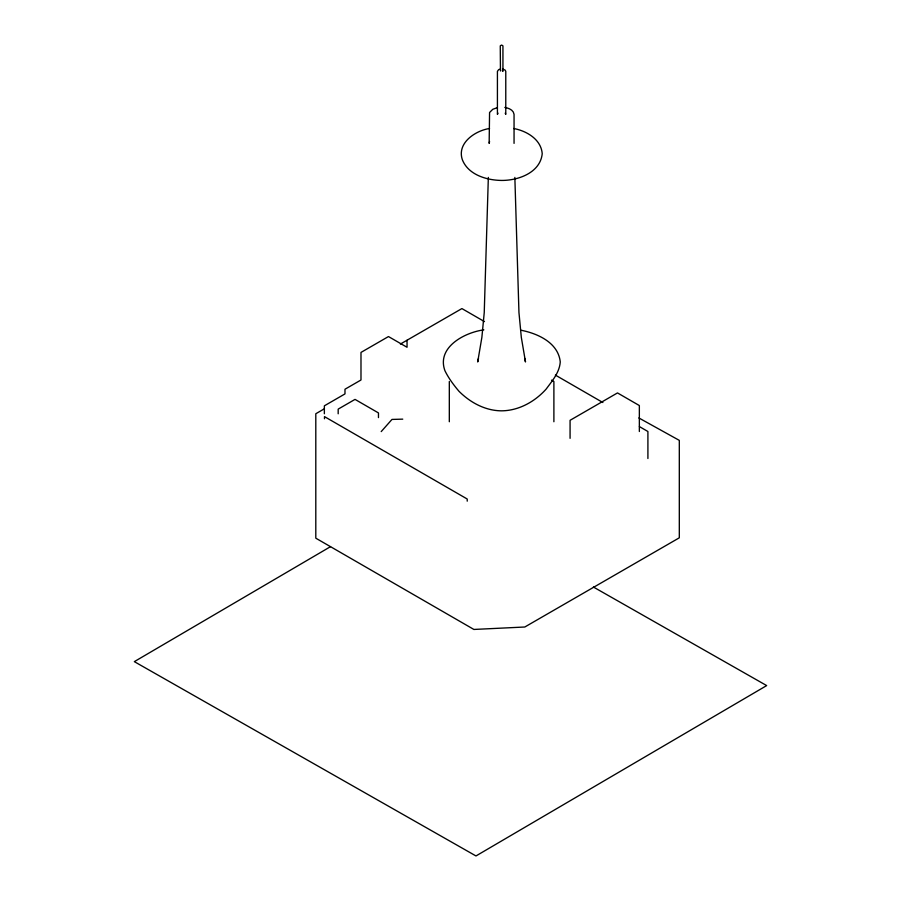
<?xml version="1.0" encoding="UTF-8"?>
<svg xmlns="http://www.w3.org/2000/svg" width="901" height="901" viewBox="0 0 901 901"><rect width="100%" height="100%" fill="white"/><g stroke="black" fill="none" stroke-linecap="round" stroke-linejoin="round"><path stroke-width="1.35" d="M488.342 177.418L484.242 312.557L481.877 337.334L477.699 361.965L478.51 358.395M489.57 141.502L489.153 143.372L489.57 112.501L492.791 109.28L497.375 107.658M500.449 70.976L500.269 45.816L501.598 45.05L502.938 45.816L502.938 71.359L502.262 70.695M497.983 113.154L497.42 114.359L497.42 71.359L498.647 69.659L500.517 69.039M381.213 431.59L391.98 419.427L402.758 419.145M330.543 546.637L134.328 661.638L475.976 855.95L766.672 685.582L593.41 587.035M400.404 344.047L461.909 308.581L484.479 321.612M324.304 408.829L315.8 413.739L315.8 538.179L473.892 629.45L524.81 627.006L679.309 537.807L679.309 440.375L638.854 417.951M489.547 128.494C475.187 130.679 456.661 143.124 462.359 159.759C468.295 174.839 486.664 180.256 501.598 180.437C518.233 180.549 540.307 172.733 542.222 153.688C541.107 139.295 526.488 130.859 513.649 128.494M483.848 329.856C464.533 332.458 436.377 347.347 444.936 370.728C448.574 378.195 453.597 384.918 458.947 391.237C470.209 402.556 485.346 410.755 501.598 410.833C518.796 410.676 534.935 401.666 546.197 389.029C552.245 380.819 559.453 372.631 560.264 361.965C558.305 342.65 537.537 333.359 520.643 330.171M502.679 69.039L505.213 70.154L505.776 71.359L505.776 114.359L505.213 113.154M504.819 107.422C508.637 108.097 513.57 109.933 514.054 114.359L514.054 143.372M555.376 375.098L602.882 402.522M639.383 426.578L647.909 431.5L647.909 458.508M551.525 380.132L553.89 381.495L553.89 421.747M524.686 358.395L525.497 361.965L521.319 337.334L518.953 312.557L514.854 177.418M639.35 431.5L639.35 405.551L617.489 392.926L570.074 420.305L570.074 438.337M467.225 501.159L467.225 499.019L324.484 416.611L324.484 418.751M449.317 381.495L449.317 421.747M407.038 340.263L407.038 347.268L388.477 336.557L360.986 352.415L360.986 379.997L344.982 389.232L344.982 393.906L324.36 405.822L324.36 413.739M378.465 417.602L378.465 412.928L355.028 399.391L338.179 409.122L338.179 413.796"/></g></svg>
